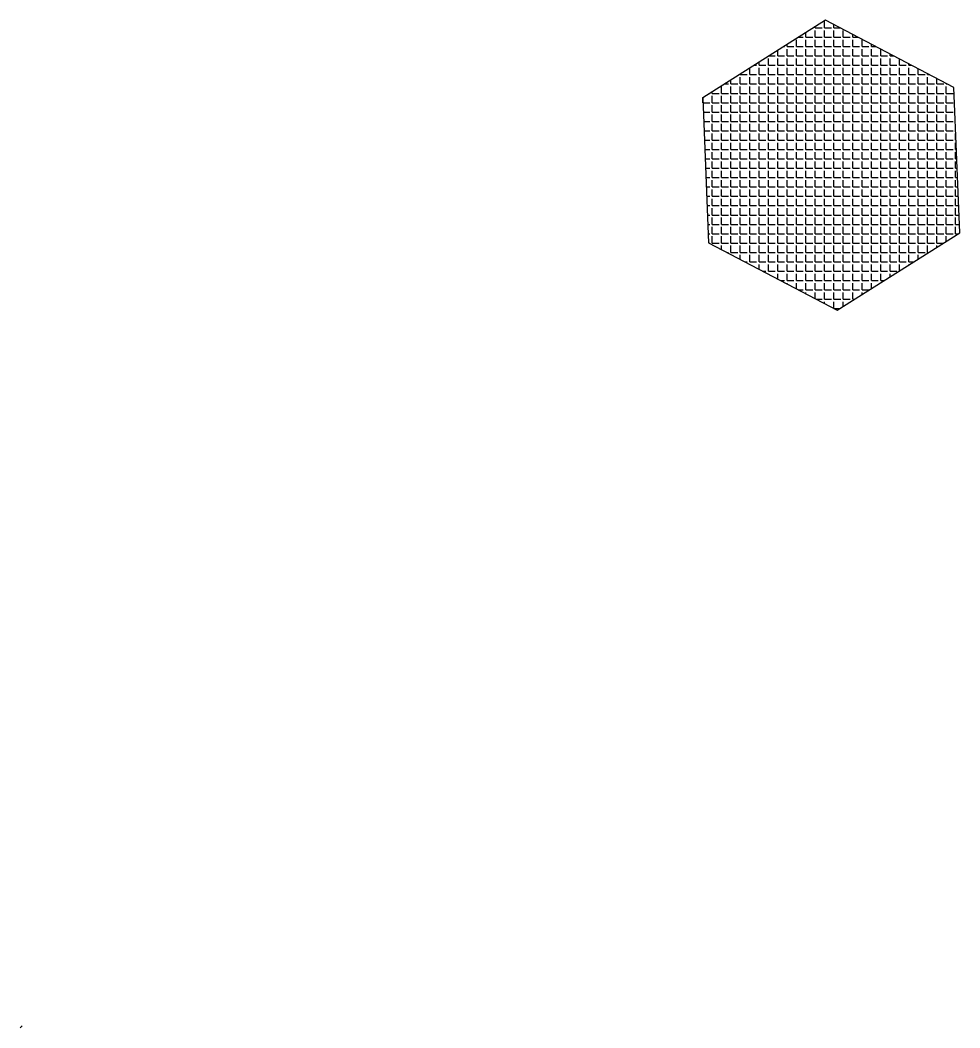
# Model space of a CAD drawing. Header units: metres. Extents: x 1 to 1403, y 2 to 1506.
import ezdxf

# ---------------------------------------------------------------- set-up
doc = ezdxf.new("R2010")
doc.units = ezdxf.units.M
doc.layers.add('Tavolo 3', color=7, linetype='Continuous')

msp = doc.modelspace()

# ---------------------------------------------------------------- hatches: boundary and pattern name
at = {"layer": 'Tavolo 3'}
h = msp.add_hatch(dxfattribs=at)
h.set_pattern_fill('ANGLE', color=256, scale=2, style=0)
h.set_pattern_definition([(0, (0, 0), (0, 13.97), [10.16, -3.81]), (90, (0, 0), (-13.97, 9e-16), [10.16, -3.81])])
h.paths.add_polyline_path([(1403.3, 1189), (1394.5, 1405.6), (1202.6, 1506.3), (1019.5, 1390.4), (1028.2, 1173.9), (1220.1, 1073.2)])

# ---------------------------------------------------------------- linework, layer by layer
msp.add_line((1, 2, 3), (4, 5, 6))
msp.add_lwpolyline([(1403.3, 1189), (1394.5, 1405.6), (1202.6, 1506.3), (1019.5, 1390.4), (1028.2, 1173.9), (1220.1, 1073.2)], close=True, dxfattribs=at)

doc.saveas('drawing.dxf')
